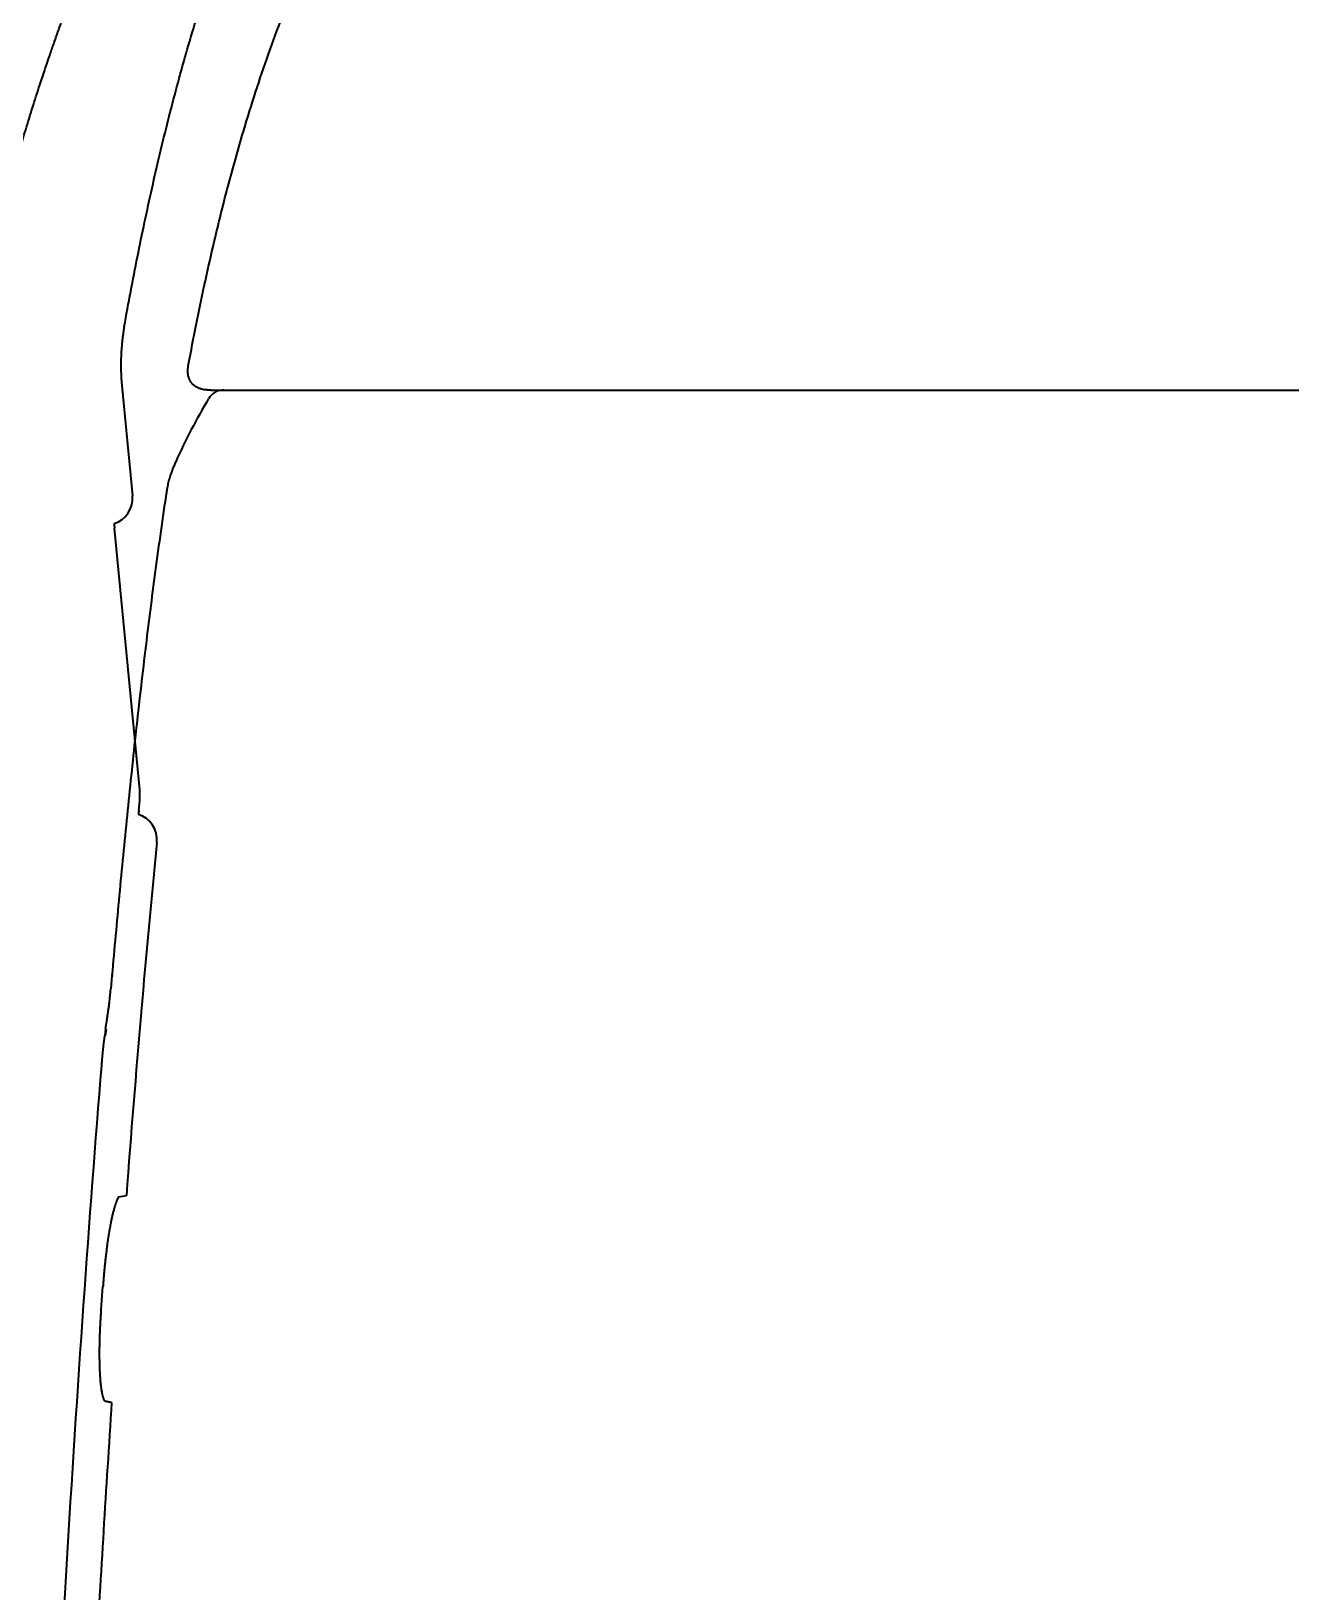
# Model space of a CAD drawing. Header units: millimetres. Extents: x 120 to 10915, y 515 to 8014.
# Drawn here: x 727.1 to 940.4, y 2887.6 to 3151.7 of the extents above; entities that cross this region are included whole.
import ezdxf

# ---------------------------------------------------------------- set-up
doc = ezdxf.new("R2010")
doc.units = ezdxf.units.MM
doc.layers.get('0').update_dxf_attribs({"lineweight": 13})
doc.layers.add('206_Cab_side_and_top_view', color=7, linetype='Continuous', lineweight=13)

# ---------------------------------------------------------------- blocks, each defined once
blk = doc.blocks.new('2485230_1')
at = {"layer": '206_Cab_side_and_top_view', "color": 3, "lineweight": 35}
for p, q in [((742.47, 921.77), (744.25, 903.1)), ((745.5, 853.33), (741.23, 897.64)), ((745.33, 849.89), (745.49, 851.55)), ((745.74, 815.78), (745.73, 815.65)), ((743.23, 784.63), (741.88, 784.38)), ((738.99, 765.29), (739.27, 769.28))]:
    blk.add_line(p, q, dxfattribs=at)
blk.add_lwpolyline([(740.74, 749.61, 0.001968), (738.07, 706.14)], format="xyb", dxfattribs=at)
for centre, radius, start, end in [((778.9, 925.27), 36.6, 169.7791, 185.494), ((739.77, 902.67), 4.5, 288.101, 5.4551), ((771.79, 900.59), 30.71, 184.1113, 185.5107), ((736.48, 852.46), 9.06, 354.2539, 5.5123), ((776.85, 846.75), 31.67, 174.3183, 175.6366), ((743.91, 844.87), 4.5, 354.3314, 72.5232), ((2963.84, 625.47), 2226.24, 174.35573, 175.09622), ((3598.47, 570.31), 2863.27, 175.08449, 175.70726)]:
    blk.add_arc(centre, radius, start, end, dxfattribs=at)
for points, degree, knots in [([(702.41, 820.27), (703.37, 831.44), (704.39, 842.61), (705.51, 853.77), (708.26, 878.37), (711.88, 902.87), (714.19, 916.22), (720.47, 946.98), (729.36, 977.1), (735.46, 993.95), (747.02, 1019.48), (762.33, 1042.84), (768.38, 1050.93), (782.29, 1066.99), (798.52, 1080.69), (807.62, 1087.12), (822.2, 1095.69), (837.57, 1102.69), (842.89, 1104.92), (848.28, 1107), (853.7, 1108.97)], 5, [0, 0, 0, 0, 0, 0, 56.059572, 56.059572, 56.059572, 123.80147, 123.80147, 123.80147, 212.895172, 212.895172, 212.895172, 263.237066, 263.237066, 263.237066, 318.777392, 318.777392, 318.777392, 347.615818, 347.615818, 347.615818, 347.615818, 347.615818, 347.615818]), ([(742.88, 931.77), (743.23, 933.74), (743.96, 937.67), (745.1, 943.55), (746.31, 949.39), (747.57, 955.19), (748.9, 960.95), (750.3, 966.67), (751.78, 972.34), (753.34, 977.96), (754.98, 983.53), (756.71, 989.04), (758.53, 994.47), (760.44, 999.83), (762.44, 1005.11), (764.54, 1010.31), (766.75, 1015.43), (769.05, 1020.46), (771.47, 1025.41), (774.01, 1030.28), (776.67, 1035.06), (779.46, 1039.76), (782.38, 1044.38), (785.43, 1048.9), (788.63, 1053.32), (791.96, 1057.65), (795.45, 1061.87), (799.09, 1065.99), (802.88, 1070), (806.84, 1073.9), (810.98, 1077.7), (815.3, 1081.39), (819.81, 1084.96), (824.5, 1088.41), (829.37, 1091.72), (834.42, 1094.9), (839.65, 1097.93), (843.24, 1099.83), (845.06, 1100.76)], 3, [0, 0, 0, 0, 6.013187, 12.000399, 17.961559, 23.896973, 29.807247, 35.693226, 41.555999, 47.393789, 53.200506, 58.971208, 64.702468, 70.392346, 76.040427, 81.647807, 87.217096, 92.752266, 98.258663, 103.742966, 109.213204, 114.6765, 120.134328, 125.588799, 131.043625, 136.503861, 141.975678, 147.466148, 152.983074, 158.538152, 164.148326, 169.826556, 175.579339, 181.402425, 187.289773, 193.246886, 199.288674, 205.42583, 205.42583, 205.42583, 205.42583]), ([(741.88, 784.38), (741.55, 783.81), (741.23, 782.91), (740.92, 781.73), (740.31, 778.82), (739.82, 775.31), (739.6, 773.33), (739.41, 771.31), (739.27, 769.28)], 5, [0, 0, 0, 0, 0, 0, 15.206955, 15.206955, 15.206955, 32.693353, 32.693353, 32.693353, 32.693353, 32.693353, 32.693353]), ([(739.62, 749.81), (739.35, 750.22), (739.13, 750.98), (738.96, 752.05), (738.7, 754.93), (738.67, 758.6), (738.72, 760.79), (738.83, 763.04), (738.99, 765.29)], 5, [0, 0, 0, 0, 0, 0, 15.138669, 15.138669, 15.138669, 34.547971, 34.547971, 34.547971, 34.547971, 34.547971, 34.547971])]:
    blk.add_open_spline(points, degree=degree, knots=knots, dxfattribs=at)
blk.add_open_spline([(740.74, 749.61), (740.53, 749.65), (740.31, 749.69), (740.09, 749.73), (739.86, 749.77), (739.62, 749.81)], degree=5, dxfattribs=at)
blk = doc.blocks.new('2409089_1')
at = {"layer": '206_Cab_side_and_top_view', "color": 3, "lineweight": 35}
for p, q in [((757.54, 921), (757.67, 921)), ((757.67, 921), (771.17, 921)), ((759.77, 921), (759.87, 921)), ((759.87, 921), (773.02, 921)), ((771.17, 921), (783.79, 921)), ((773.02, 921), (785.43, 921)), ((783.79, 921), (806.23, 921)), ((785.43, 921), (805.96, 921)), ((805.96, 921), (878.25, 921)), ((806.23, 921), (889.6, 921)), ((878.25, 921), (988.97, 921)), ((889.6, 921), (1038.83, 921)), ((740.8, 821.88), (740.6, 819.62)), ((740.8, 821.88), (740.99, 821.88)), ((739.71, 812.79), (739.56, 811.76)), ((739.83, 812.78), (739.65, 811.76))]:
    blk.add_line(p, q, dxfattribs=at)
for centre, radius, start, end in [((842.52, 868.23), 99.59, 148.9828, 155.9111), ((759.72, 918.04), 2.96, 89.0387, 149.3887), ((672.48, 825.19), 68.34, 353.3572, 355.326)]:
    blk.add_arc(centre, radius, start, end, dxfattribs=at)
blk.add_ellipse((765.66, -7.81), major_axis=(0.04, -962.89), ratio=0.05183, start_param=3.704202, end_param=4.002742, dxfattribs=at)
for points, knots in [([(753.77, 925.38), (754.18, 927.6), (755.04, 932.04), (756.42, 938.67), (757.9, 945.29), (759.49, 951.88), (761.22, 958.43), (763.08, 964.95), (765.09, 971.43), (767.26, 977.85), (769.61, 984.2), (772.16, 990.49), (774.91, 996.68), (776.88, 1000.75), (777.91, 1002.76)], [0, 0, 0, 0, 6.778621, 13.557182, 20.33573, 27.114202, 33.892478, 40.670644, 47.448765, 54.226842, 61.004822, 67.782711, 74.560466, 81.338146, 81.338146, 81.338146, 81.338146]), ([(757.54, 921), (757.35, 921), (756.97, 921), (756.49, 921.04), (756.1, 921.11), (755.81, 921.19), (755.53, 921.29), (755.26, 921.41), (755.01, 921.55), (754.77, 921.72), (754.55, 921.91), (754.35, 922.12), (754.17, 922.35), (754.02, 922.6), (753.89, 922.86), (753.79, 923.13), (753.72, 923.42), (753.67, 923.7), (753.64, 923.99), (753.63, 924.38), (753.67, 924.84), (753.74, 925.2), (753.77, 925.38)], [0, 0, 0, 0, 0.559664, 1.146985, 1.443979, 1.741703, 2.03828, 2.333619, 2.627333, 2.919572, 3.210558, 3.500697, 3.790426, 4.080157, 4.370232, 4.660829, 4.95189, 5.243116, 5.53381, 5.822969, 6.390074, 6.927924, 6.927924, 6.927924, 6.927924]), ([(751.6, 908.88), (751.55, 908.77), (751.46, 908.55), (751.32, 908.22), (751.18, 907.91), (751.05, 907.6), (750.92, 907.27), (750.78, 906.9), (750.64, 906.5), (750.51, 906.06), (750.39, 905.6), (750.28, 905.14), (750.18, 904.65), (750.09, 904.13), (750, 903.57), (749.94, 903.18), (749.91, 902.98)], [0, 0, 0, 0, 0.369004, 0.720849, 1.05773, 1.38165, 1.747348, 2.101579, 2.569162, 3.030747, 3.495078, 3.970988, 4.467243, 4.992515, 5.555316, 6.163998, 6.163998, 6.163998, 6.163998]), ([(749.91, 902.98), (749.58, 900.74), (748.93, 896.25), (748.01, 889.51), (747.13, 882.77), (746.31, 876.02), (745.52, 869.26), (744.76, 862.5), (744.04, 855.74), (743.34, 848.97), (742.67, 842.2), (742.02, 835.43), (741.4, 828.66), (741, 824.14), (740.8, 821.88)], [0, 0, 0, 0, 6.80151, 13.603408, 20.405473, 27.207528, 34.009456, 40.811272, 47.613051, 54.414868, 61.216743, 68.018619, 74.820416, 81.622192, 81.622192, 81.622192, 81.622192]), ([(739.71, 812.79), (739.73, 812.94), (739.77, 813.24), (739.84, 813.67), (739.9, 814.08), (739.95, 814.42), (740, 814.73), (740.04, 815.01), (740.09, 815.31), (740.13, 815.6), (740.18, 815.91), (740.23, 816.23), (740.27, 816.58), (740.32, 816.93), (740.35, 817.16), (740.37, 817.28)], [0, 0, 0, 0, 0.46594, 0.90212, 1.313221, 1.703668, 1.935856, 2.245517, 2.547483, 2.843956, 3.137098, 3.48205, 3.828628, 4.180141, 4.539917, 4.539917, 4.539917, 4.539917]), ([(739.56, 811.76), (739.54, 811.62), (739.5, 811.34), (739.44, 810.92), (739.38, 810.49), (739.33, 810.07), (739.28, 809.64), (739.24, 809.22), (739.2, 808.79), (739.16, 808.37), (739.12, 807.94), (739.08, 807.52), (739.05, 807.09), (739.02, 806.81), (739.01, 806.66)], [0, 0, 0, 0, 0.423555, 0.851755, 1.281351, 1.710677, 2.138454, 2.565235, 2.991355, 3.417446, 3.843421, 4.270556, 4.698962, 5.130045, 5.130045, 5.130045, 5.130045])]:
    blk.add_open_spline(points, degree=3, knots=knots, dxfattribs=at)
blk = doc.blocks.new('2458034_1')
at = {"layer": '206_Cab_side_and_top_view', "color": 3, "lineweight": 35}
blk.add_open_spline([(548.03, 930.44), (549.12, 937.98), (551.45, 953.05), (555.56, 975.55), (560.41, 997.93), (566.12, 1020.14), (572.88, 1042.09), (580.88, 1063.67), (590.38, 1084.69), (601.52, 1104.77), (614.41, 1123.67), (629.25, 1141.34), (646.16, 1157.52), (664.92, 1171.78), (685, 1183.85), (705.99, 1193.82), (727.74, 1202), (742.58, 1206.4), (750.06, 1208.38)], degree=3, knots=[0, 0, 0, 0, 22.854109, 45.728661, 68.617045, 91.529224, 114.496887, 137.498899, 160.536787, 183.615906, 206.320961, 229.059498, 252.703311, 276.380772, 299.613162, 322.842019, 346.03289, 369.241918, 369.241918, 369.241918, 369.241918], dxfattribs=at)

msp = doc.modelspace()

# ---------------------------------------------------------------- block references
at = {"color": 7, "lineweight": 35}
for name in ['2409089_1', '2458034_1', '2485230_1']:
    msp.add_blockref(name, (0, 2170), dxfattribs=at)

doc.saveas('drawing.dxf')
